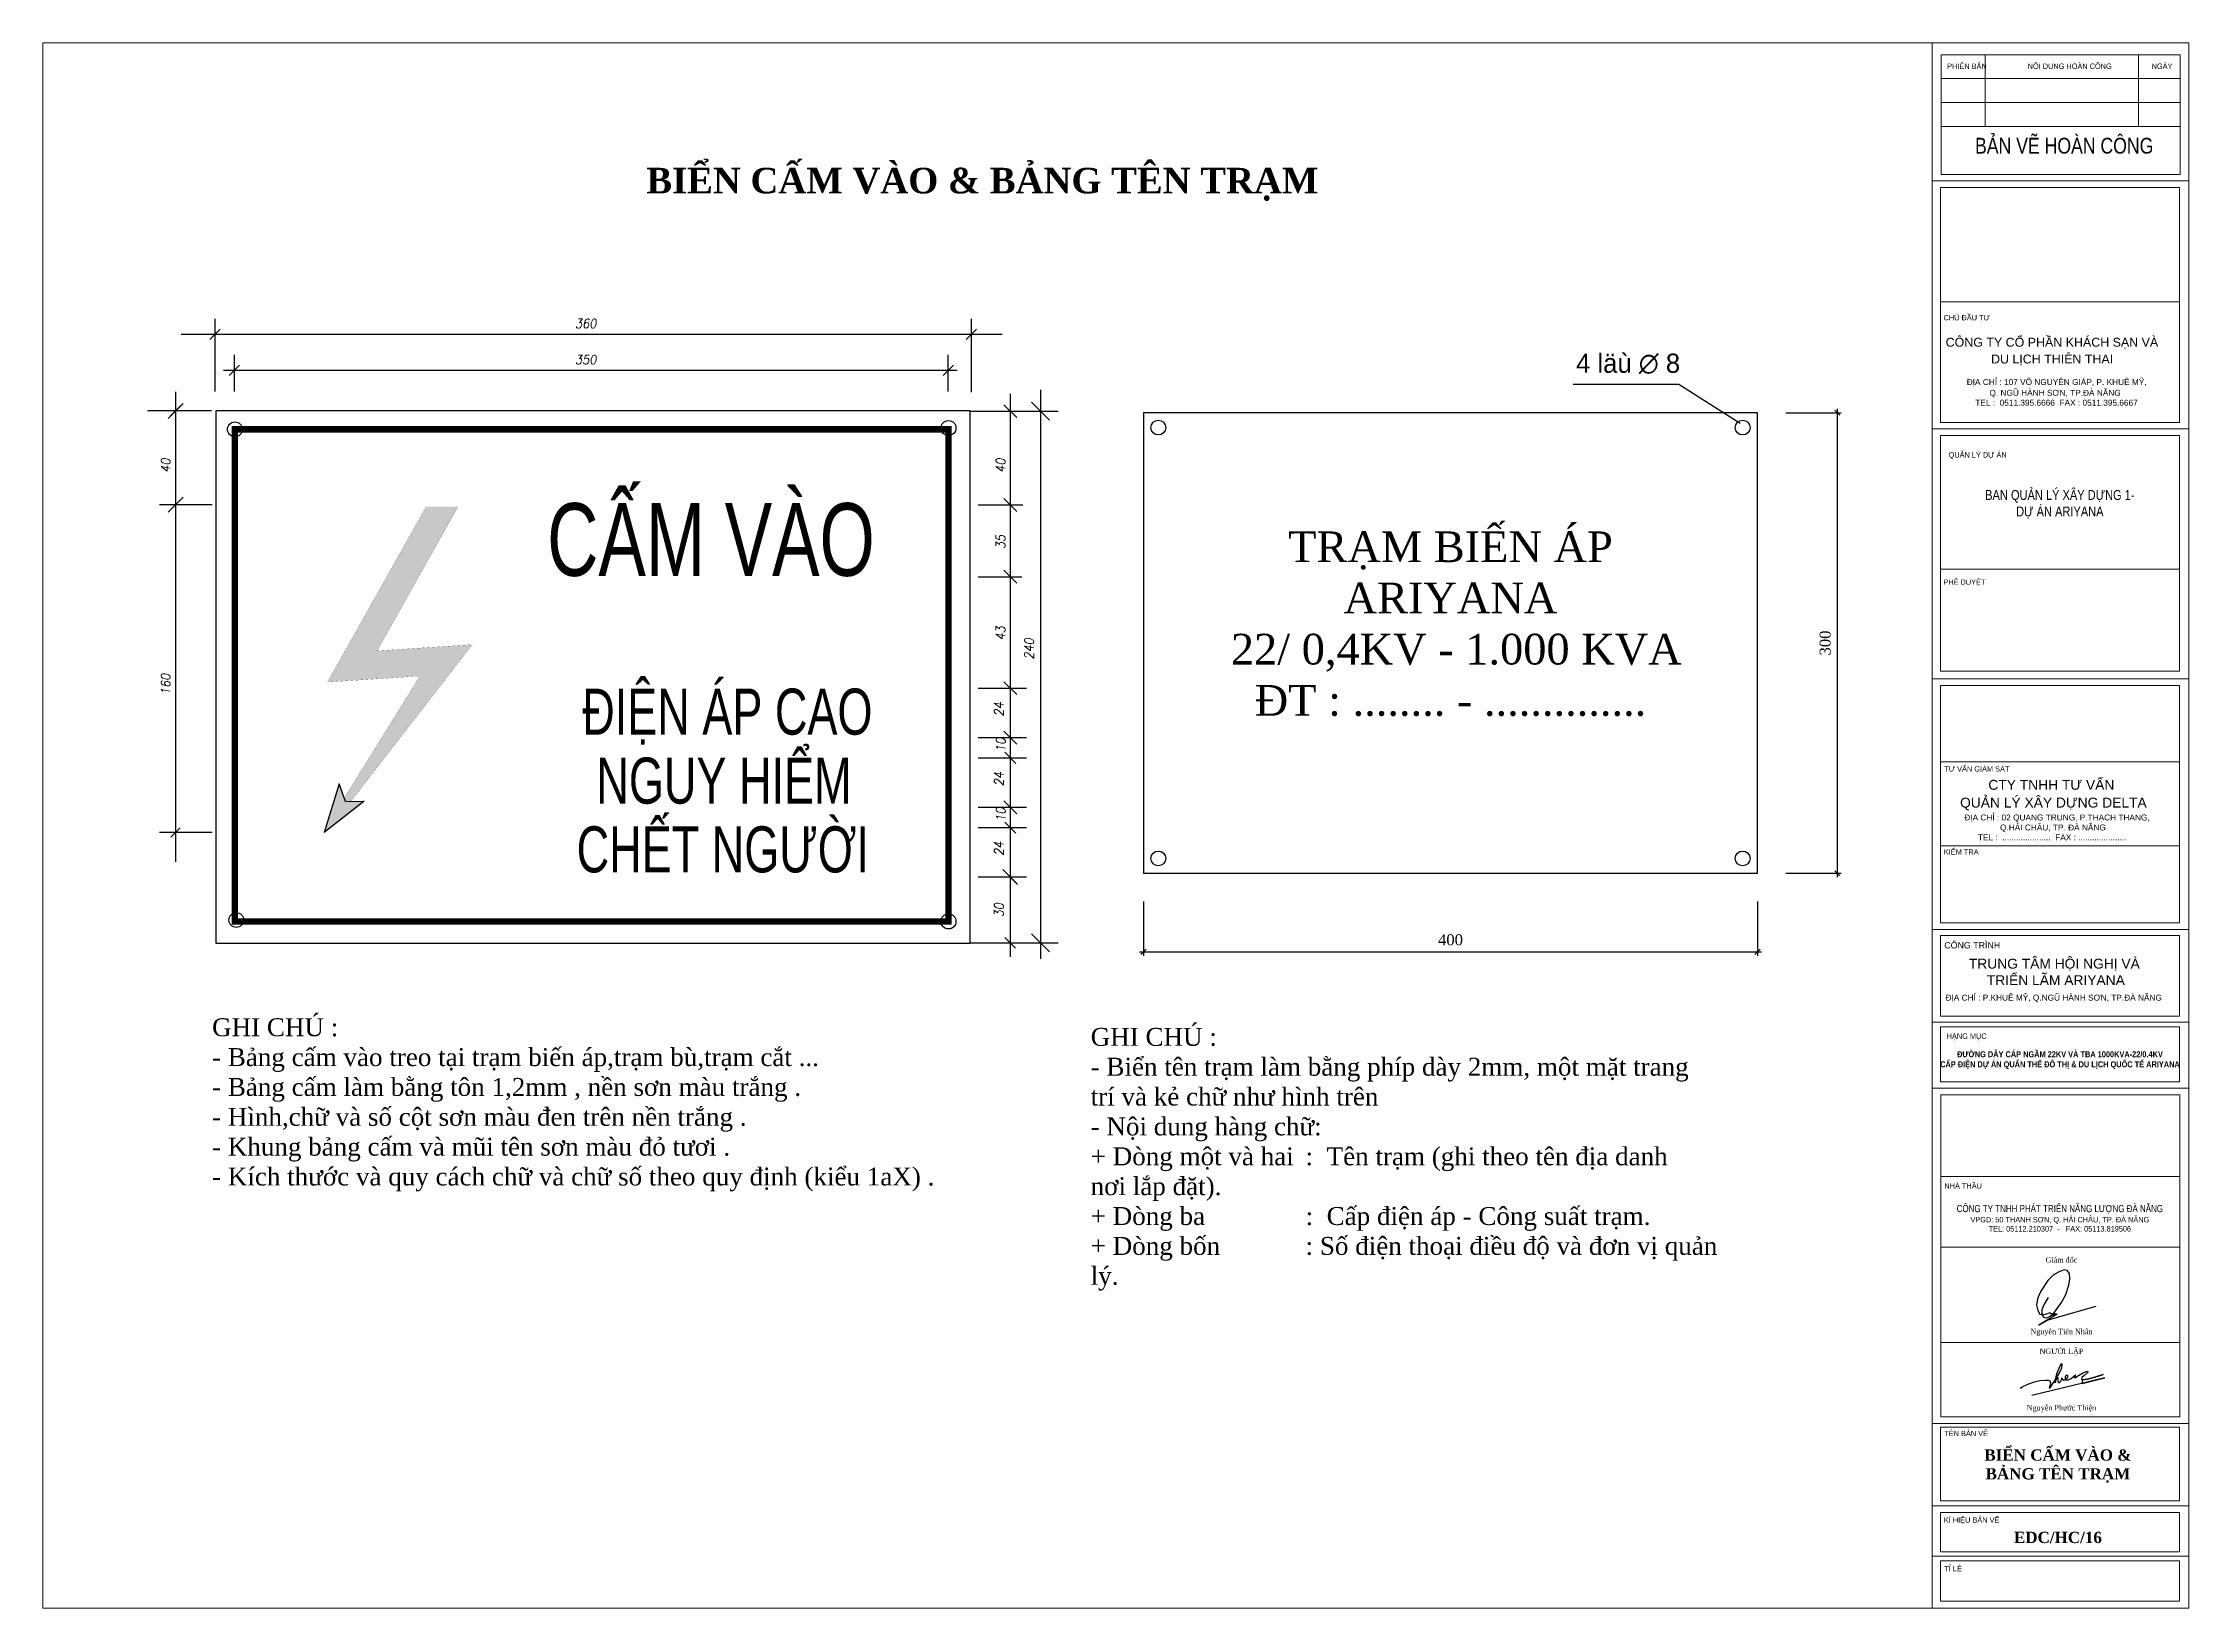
# Paper-space layout 'BIENCAM' of a CAD drawing. Header units: inches. Extents: x 12.02 to 21.55, y 0.1 to 7.04.
# The model-space entities are those that its viewports show. They can reach past a viewport. Long polylines and large blocks are cut down to what shows.
import ezdxf

# ---------------------------------------------------------------- set-up
doc = ezdxf.new("R2010")
doc.units = ezdxf.units.IN
doc.header["$MEASUREMENT"] = 0
doc.layers.add('0-CON', color=7, linetype='Continuous', lineweight=0)
for name, color, linetype in [('1. cot cao do', 6, 'TN-D300'), ('TEXT', 7, 'Continuous'), ('XA-TT1', 7, 'Continuous'), ('XA-TT2', 7, 'Continuous')]:
    doc.layers.add(name, color=color, linetype=linetype)
doc.styles.add('COM2', font='complex.shx', dxfattribs={"width": 0.9, "oblique": 10, "height": 2})
doc.styles.add('GHS', font='nghia5.shx', dxfattribs={"width": 0.8, "bigfont": 'bigfont.shx'})
doc.styles.get("Standard").update_dxf_attribs({"font": 'VNTIME_0.TTF', "height": 86})
doc.styles.add('TR', font='Vswicoln.ttf', dxfattribs={"height": 12.5})
doc.styles.add('TRA1', font='Vharial.ttf', dxfattribs={"height": 4})
doc.styles.add('TTILEBLOCK1', font='Vhelven.ttf')
doc.styles.add('TXT', font='txt.shx', dxfattribs={"width": 0.5})
doc.styles.add('VIET25', font='VNTIME_0.TTF', dxfattribs={"height": 2.5})
doc.linetypes.add('TN-D300', pattern='A,10,-0.64,["TN-D300",TXT,S=0.8,R=0,X=-0.1,Y=-0.4],-5.5', length=16.14)
doc.dimstyles.new('AT', dxfattribs={"dimscale": 0, "dimtxt": 150, "dimasz": 40, "dimexe": 30, "dimexo": 3.1, "dimgap": 50, "dimtad": 1, "dimzin": 12, "dimdsep": 46, "dimtxsty": 'Standard', "dimblk": 'OBLIQUE', "dimcen": 0.09, "dimdle": 30, "dimclrd": 8, "dimclre": 8, "dimclrt": 3, "dimadec": 0, "dimazin": 0, "dimtfac": 1, "dimtmove": 0, "dimatfit": 3, "dimldrblk": 'OBLIQUE', "dimfxl": 1, "dimtvp": 1, "dimtolj": 1, "dimtzin": 0, "dimarcsym": 0})

# ---------------------------------------------------------------- blocks, each defined once
blk = doc.blocks.new('A$C2EA612DB')
at = {"layer": 'TEXT', "color": 5, "lineweight": 30}
blk.add_lwpolyline([(205, 572), (154, 430), (136, 366), (134, 304), (145, 245), (172, 190), (214, 173), (255, 178), (305, 211), (374, 297), (479, 528), (535, 699), (557, 895), (550, 1023), (519, 1124), (466, 1171), (403, 1170), (316, 1116), (211, 1025), (129, 898), (38, 670), (13, 575), (0, 507), (11, 383), (55, 279), (108, 222), (159, 217), (242, 252), (301, 292), (311, 273), (338, 285), (340, 254), (374, 297), (359, 248), (407, 292), (409, 267), (444, 290), (131, 0), (288, 145), (1167, 597)], dxfattribs=at)
blk = doc.blocks.new('_OBLIQUE')
at = {"color": 0, "linetype": 'ByBlock'}
blk.add_line((-0.5, -0.5), (0.5, 0.5), dxfattribs=at)
blk = doc.blocks.new('*D525')
at = {"color": 8, "lineweight": -2}
for p, q in [((133320, -85651), (133753, -85651)), ((133723, -85621), (133723, -89281)), ((133320, -89251), (133753, -89251))]:
    blk.add_line(p, q, dxfattribs=at)
at = {"layer": 'Defpoints', "color": 0}
for p in [(133317, -85651), (133317, -89251), (133723, -89251)]:
    blk.add_point(p, dxfattribs=at)
at = {"color": 8, "lineweight": -2, "xscale": 40, "yscale": 40, "zscale": 40}
for p, rotation in [((133723, -85651), 90), ((133723, -89251), 270)]:
    blk.add_blockref('_OBLIQUE', p, dxfattribs=dict(at, rotation=rotation))
at = {"color": 3, "insert": (133629, -87451), "char_height": 86, "attachment_point": 5, "rotation": 90}
blk.add_mtext('\\A1;300', dxfattribs=at)
blk = doc.blocks.new('*D526')
at = {"layer": 'Defpoints', "color": 0}
for p in [(128300, -89468), (133100, -89468), (133100, -89865)]:
    blk.add_point(p, dxfattribs=at)
at = {"layer": 'XA-TT2', "color": 8, "lineweight": -2}
for p, q in [((128300, -89471), (128300, -89895)), ((133100, -89471), (133100, -89895)), ((128270, -89865), (133130, -89865))]:
    blk.add_line(p, q, dxfattribs=at)
at = {"layer": 'XA-TT2', "color": 8, "lineweight": -2, "xscale": 40, "yscale": 40, "zscale": 40, "rotation": 180}
blk.add_blockref('_OBLIQUE', (128300, -89865), dxfattribs=at)
at = {"layer": 'XA-TT2', "color": 8, "lineweight": -2, "xscale": 40, "yscale": 40, "zscale": 40}
blk.add_blockref('_OBLIQUE', (133100, -89865), dxfattribs=at)
at = {"layer": 'XA-TT2', "color": 3, "insert": (130700, -89771), "char_height": 86, "attachment_point": 5}
blk.add_mtext('\\A1;400', dxfattribs=at)

msp = doc.modelspace()

# ---------------------------------------------------------------- hatches: boundary and pattern name
at = {"layer": 'XA-TT2'}
for points in [[(123053.338, -87463.61), (122308.504, -87512.743), (122942.171, -86385.86), (122692.149, -86385.86), (121921.307, -87756.689), (122644.399, -87708.989), (122052.866, -88661.429), (122063.31, -88688.909), (122104.102, -88688.657)], [(122209.322, -88688.007), (122063.31, -88688.909), (122011.434, -88552.42), (121896.451, -88932.437)]]:
    msp.add_hatch(color=1, dxfattribs=at).paths.add_polyline_path(points)

# ---------------------------------------------------------------- linework, layer by layer
at = {"color": 8}
for p, q in [((131659.594, -85428.208), (132485.831, -85428.208)), ((132485.831, -85428.208), (132964.179, -85732.286))]:
    msp.add_line(p, q, dxfattribs=at)
at = {"const_width": 50}
msp.add_lwpolyline([(121197.513, -85781.085), (126775.763, -85781.085), (126775.763, -89627.384), (121197.513, -89627.384)], close=True, dxfattribs=at)
for centre in [(128415.561, -85767.169), (132983.996, -85767.169), (128415.561, -89134.865), (132983.996, -89134.865)]:
    msp.add_circle(centre, 57.761)
at = {"layer": 'XA-TT2', "color": 4}
for p, q in [((120776.66, -85038.119), (127195.903, -85038.119)), ((121042.556, -85485.872), (121042.556, -84918.119)), ((126954.388, -85489.854), (126954.388, -84918.119)), ((121193.335, -85485.872), (121193.335, -85200.005)), ((126773.598, -85485.872), (126773.598, -85200.005)), ((121109.169, -85320.005), (126843.422, -85320.005)), ((120733.836, -85488.212), (120733.836, -89160.128)), ((127258.161, -85502.789), (127258.161, -89905.027)), ((127493.945, -85473.635), (127493.945, -89919.604)), ((121014.294, -85637.307), (120515.15, -85637.307)), ((126947.1, -85639.119), (127632.179, -85639.119)), ((127035.96, -85639.119), (127439.449, -85639.119)), ((120733.836, -85842.609), (120733.836, -86655.658)), ((121011.009, -86370.53), (120607.52, -86370.53)), ((121020.93, -86370.53), (120613.836, -86370.53)), ((127006.437, -86372.343), (127356.478, -86372.343)), ((120733.836, -86485.7), (120733.836, -87298.749)), ((127006.437, -86932.76), (127350.162, -86932.76)), ((120733.836, -87367.663), (120733.836, -88180.712)), ((127006.437, -87804.055), (127384.477, -87804.055)), ((127006.437, -88189.91), (127384.477, -88189.91)), ((127006.437, -88348.722), (127384.477, -88348.722)), ((127006.437, -88734.577), (127384.477, -88734.577)), ((127006.437, -88893.389), (127384.477, -88893.389)), ((121020.93, -88932.437), (120607.52, -88932.437)), ((127006.437, -89279.244), (127384.477, -89279.244)), ((126947.1, -89794.807), (127632.179, -89794.807))]:
    msp.add_line(p, q, dxfattribs=at)
at = {"layer": 'XA-TT2', "color": 5}
for p, q in [((126944.896, -85637.307), (121048.823, -85637.307)), ((121048.823, -85637.307), (121048.823, -89796.433)), ((126944.896, -89796.433), (126944.896, -85637.307)), ((121048.823, -89796.433), (126944.896, -89796.433))]:
    msp.add_line(p, q, dxfattribs=at)
at = {"layer": 'XA-TT2', "color": 1}
for p, q in [((126771.205, -85786.046), (121193.335, -85786.046)), ((121193.335, -85786.046), (121193.335, -89623.136)), ((126771.205, -89623.136), (126771.205, -85786.046)), ((122011.434, -88552.42), (121896.451, -88932.437)), ((122063.31, -88688.909), (122011.434, -88552.42)), ((122209.322, -88688.007), (121896.451, -88932.437)), ((122063.31, -88688.909), (122209.322, -88688.007)), ((121193.335, -89623.136), (126771.205, -89623.136))]:
    msp.add_line(p, q, dxfattribs=at)
at = {"layer": 'XA-TT2', "color": 5}
msp.add_lwpolyline([(128299.778, -89251.017), (133099.778, -89251.017), (133099.778, -85651.017), (128299.778, -85651.017)], close=True, dxfattribs=at)
at = {"layer": 'XA-TT2', "color": 1, "const_width": 1}
for points in [[(122692.149, -86385.86), (121921.307, -87756.689), (122644.399, -87708.989), (122052.866, -88661.429)], [(122942.171, -86385.86), (122308.504, -87512.743), (123053.338, -87463.61), (122104.102, -88688.657)]]:
    msp.add_lwpolyline(points, dxfattribs=at)
at = {"layer": 'XA-TT2'}
for centre in [(121197.513, -85781.085), (126775.763, -85771.597), (121208.962, -89615.942), (126775.763, -89627.384)]:
    msp.add_circle(centre, 58.396, dxfattribs=at)

# ---------------------------------------------------------------- block references
at = {"layer": 'XA-TT2', "color": 4}
for p, xscale, yscale, zscale, rotation in [((121042.556, -85038.119), 80, 80, 80, 180), ((120733.836, -85637.307), -116.3636363635305, 116.3636363635305, 116.3636363636364, 90), ((120733.836, -85637.307), -116.3636363635305, 116.3636363635305, 116.3636363636364, 270), ((120733.836, -85637.307), -84.2105263157282, 84.2105263157282, 84.21052631578947, 90), ((120733.836, -85637.307), -72.18045112793334, 72.18045112793334, 72.18045112781954, 90), ((120733.836, -85637.307), -72.18045112793334, 72.18045112793334, 72.18045112781954, 270), ((120733.836, -85637.307), -72.18045112793334, 72.18045112793334, 72.18045112781954, 270), ((127258.161, -85639.119), 101.0526315789321, 101.0526315789321, 101.0526315789474, 270), ((127493.945, -85639.119), 140.487804877921, 140.487804877921, 140.4878048780488, 90), ((120733.836, -86370.53), -116.3636363635305, 116.3636363635305, 116.3636363636364, 90), ((120733.836, -86370.53), -84.2105263157282, 84.2105263157282, 84.21052631578947, 90), ((120733.836, -86370.53), -84.2105263157282, 84.2105263157282, 84.21052631578947, 270), ((120733.836, -86370.53), -84.2105263157282, 84.2105263157282, 84.21052631578947, 270), ((120733.836, -86370.53), -84.2105263157282, 84.2105263157282, 84.21052631578947, 90), ((127258.161, -86372.343), 101.0526315789321, 101.0526315789321, 101.0526315789474, 270), ((127258.161, -86932.76), 101.0526315789321, 101.0526315789321, 101.0526315789474, 270), ((127258.161, -87804.055), 101.0526315789321, 101.0526315789321, 101.0526315789474, 270), ((127258.161, -88189.91), 101.0526315789321, 101.0526315789321, 101.0526315789474, 270), ((127258.161, -88348.722), 86.61654135328718, 86.61654135328718, 86.61654135338345, 90), ((127258.161, -88348.722), 86.61654135328718, 86.61654135328718, 86.61654135338345, 90), ((127258.161, -88348.722), 86.61654135328718, 86.61654135328718, 86.61654135338345, 270), ((127258.161, -88348.722), 86.61654135328718, 86.61654135328718, 86.61654135338345, 90), ((127258.161, -88348.722), 86.61654135328718, 86.61654135328718, 86.61654135338345, 90), ((127258.161, -88348.722), 86.61654135328718, 86.61654135328718, 86.61654135338345, 270), ((127258.161, -88734.577), 101.0526315789321, 101.0526315789321, 101.0526315789474, 90), ((127258.161, -88734.577), 86.61654135328718, 86.61654135328718, 86.61654135338345, 90), ((127258.161, -88734.577), 86.61654135328718, 86.61654135328718, 86.61654135338345, 270), ((127258.161, -88734.577), 86.61654135328718, 86.61654135328718, 86.61654135338345, 270), ((127258.161, -88734.577), 72.18045112793334, 72.18045112793334, 72.18045112781954, 270), ((127258.161, -88734.577), 72.18045112793334, 72.18045112793334, 72.18045112781954, 90), ((120733.836, -88932.437), -72.18045112793334, 72.18045112793334, 72.18045112781954, 90), ((127258.161, -88893.389), 86.61654135328718, 86.61654135328718, 86.61654135338345, 270), ((127258.161, -88893.389), 86.61654135328718, 86.61654135328718, 86.61654135338345, 90), ((127258.161, -88893.389), 86.61654135328718, 86.61654135328718, 86.61654135338345, 90), ((127258.161, -88893.389), 86.61654135328718, 86.61654135328718, 86.61654135338345, 270), ((127258.161, -88893.389), 86.61654135328718, 86.61654135328718, 86.61654135338345, 90), ((127258.161, -88893.389), 86.61654135328718, 86.61654135328718, 86.61654135338345, 90), ((127258.161, -88893.389), 86.61654135328718, 86.61654135328718, 86.61654135338345, 270), ((127258.161, -88893.389), 86.61654135328718, 86.61654135328718, 86.61654135338345, 90), ((127258.161, -88893.389), 86.61654135328718, 86.61654135328718, 86.61654135338345, 90), ((127258.161, -89279.244), 116.3636363635305, 116.3636363635305, 116.3636363636364, 90), ((127258.161, -89279.244), 116.3636363635305, 116.3636363635305, 116.3636363636364, 270), ((127258.161, -89279.244), 101.0526315789321, 101.0526315789321, 101.0526315789474, 90), ((127258.161, -89279.244), 84.2105263157282, 84.2105263157282, 84.21052631578947, 270), ((127258.161, -89279.244), 72.18045112793334, 72.18045112793334, 72.18045112781954, 90), ((127258.161, -89279.244), 72.18045112793334, 72.18045112793334, 72.18045112781954, 90), ((127258.161, -89279.244), 72.18045112793334, 72.18045112793334, 72.18045112781954, 270), ((127258.161, -89793.58), 84.2105263157282, 84.2105263157282, 84.21052631578947, 90), ((127493.945, -89794.807), 140.487804877921, 140.487804877921, 140.4878048780488, 270), ((127258.161, -89793.58), 72.18045112793334, 72.18045112793334, 72.18045112781954, 90), ((127258.161, -89793.58), 72.18045112793334, 72.18045112793334, 72.18045112781954, 270)]:
    msp.add_blockref('_OBLIQUE', p, dxfattribs=dict(at, xscale=xscale, yscale=yscale, zscale=zscale, rotation=rotation))
at = {"layer": 'XA-TT2', "color": 4, "xscale": 80, "yscale": 80, "zscale": 80}
for p in [(126954.388, -85038.119), (121193.335, -85320.005), (126773.598, -85320.005)]:
    msp.add_blockref('_OBLIQUE', p, dxfattribs=at)

# ---------------------------------------------------------------- texts
at = {"attachment_point": 5}
for s, insert, char_height, width in [('{\\fTimes New Roman|b1|i0|c0|p18;BIỂN CẤM VÀO & BẢNG TÊN TRẠM}', (127040.137, -83867.08), 200, 12348.84513), ('{\\fTimes New Roman|b0|i0|c0|p18;TRẠM BIẾN ÁP \\PARIYANA\\P 22/ 0,4KV - 1.000 KVA\\P\\fTimes New Roman|b0|i0|c238|p18;Đ\\fTimes New Roman|b0|i0|c0|p18;T : ........ - ..............}', (130699.778, -87301.694), 240, 4800)]:
    msp.add_mtext(s, dxfattribs=dict(at, insert=insert, char_height=char_height, width=width))
at = {"insert": (131681.337, -85189.289), "char_height": 150, "width": 1500.2724, "attachment_point": 1, "style": 'TR'}
msp.add_mtext('4 läù {\\fSymbol|b0|i0|c2|p18;Æ} 8', dxfattribs=at)
at = {"layer": 'XA-TT2', "color": 5, "style": 'TRA1', "width": 0.7}
for s, height, p in [('cÊm vµo', 568, (123638.247, -86926.147)), ('®iÖn ¸p cao', 360, (123912.643, -88167.41)), ('nguy hiÓm', 360, (124023.271, -88706.485)), ('chÕt ng\xadêi', 360, (123868.947, -89243.891))]:
    msp.add_text(s, height=height, dxfattribs=at).set_placement(p)
at = {"layer": 'XA-TT2', "char_height": 72.1805, "attachment_point": 5, "style": 'COM2'}
for s, insert in [('360', (123940.157, -84954.767)), ('350', (123940.157, -85236.652))]:
    msp.add_mtext(s, dxfattribs=dict(at, insert=insert))
at = {"layer": 'XA-TT2', "char_height": 72.1805, "attachment_point": 5, "rotation": 90, "style": 'COM2'}
for s, insert in [('40', (120656.535, -86064.286)), ('40', (127182.673, -86064.286)), ('35', (127182.673, -86661.941)), ('43', (127182.673, -87376.211)), ('240', (127405.422, -87497.262)), ('160', (120656.535, -87774.187)), ('24', (127169.73, -87969.106)), ('10', (127184.468, -88247.52)), ('24', (127169.73, -88513.772)), ('10', (127184.468, -88792.187)), ('24', (127169.73, -89058.439)), ('30', (127169.73, -89539.478))]:
    msp.add_mtext(s, dxfattribs=dict(at, insert=insert))
at = {"layer": 'XA-TT2', "char_height": 140, "attachment_point": 1, "style": 'VIET25'}
for s, insert, width in [('{\\f.VnTimeH|b0|i0|c0|p34;ghi chó :\\P}- B¶ng cÊm vµo treo t¹i tr¹m biÕn ¸p,tr¹m bï,tr¹m c¾t ...\\P- B¶ng cÊm lµm b»ng t«n 1,2mm , nÒn s¬n mµu tr¾ng .\\P- H×nh,ch÷ vµ sè cét s¬n mµu ®en trªn nÒn tr¾ng .\\P- Khung b¶ng cÊm vµ mòi tªn s¬n mµu ®á t\xad¬i .\\P- KÝch th\xadíc vµ quy c¸ch ch÷ vµ ch÷ sè theo quy ®Þnh (kiÓu 1aX) .', (121018.881, -90384.008), 5628.83079), ('{\\f.VnTimeH|b0|i0|c0|p34;ghi chó :\\P}- BiÓn tªn tr¹m lµm b»ng phÝp dµy 2mm, mét mÆt trang trÝ vµ kÎ ch÷ nh\xad h×nh trªn\\P- Néi dung hµng ch÷:\\P+ Dßng mét vµ hai^I:  Tªn tr¹m (ghi theo tªn ®Þa danh n¬i l¾p ®Æt).\\P+ Dßng ba^I^I:  CÊp ®iÖn ¸p - C«ng suÊt tr¹m.\\P+ Dßng bèn^I^I: Sè ®iÖn tho¹i ®iÒu ®é vµ ®¬n vÞ qu¶n lý.', (127887.1, -90459.316), 4679.15488)]:
    msp.add_mtext(s, dxfattribs=dict(at, insert=insert, width=width))

# ---------------------------------------------------------------- dimensions: what is measured, and where the dimension line sits
dim = msp.add_aligned_dim(p1=(133317.209, -85651.017), p2=(133317.209, -89251.017), distance=405.589, text='300', dimstyle='AT', override={"dimscale": 1})
dim.commit()
dim.dimension.update_dxf_attribs({"geometry": '*D525', "text_midpoint": (133628.898, -87451.017)})
at = {"layer": 'XA-TT2'}
dim = msp.add_aligned_dim(p1=(128299.778, -89468.216), p2=(133099.778, -89468.216), distance=-396.691, text='400', dimstyle='AT', override={"dimscale": 1}, dxfattribs=at)
dim.commit()
dim.dimension.update_dxf_attribs({"geometry": '*D526', "text_midpoint": (130699.778, -89771.006)})

psp = doc.layouts.new('BIENCAM')

# ---------------------------------------------------------------- linework, layer by layer
at = {"color": 5, "lineweight": 30}
psp.add_lwpolyline([(20.8044, 1.0734), (20.8005, 1.0761), (20.8001, 1.0773), (20.8056, 1.0808), (20.8301, 1.0933), (20.8602, 1.1038), (20.8839, 1.1088), (20.907, 1.1116), (20.9214, 1.1116), (20.928, 1.1073), (20.9311, 1.1003), (20.9292, 1.0901), (20.9264, 1.0808), (20.9261, 1.0757), (20.9315, 1.0792), (20.9526, 1.1108), (20.9713, 1.1435), (20.9818, 1.1661), (20.9834, 1.1785), (20.9814, 1.184), (20.9767, 1.1813), (20.9682, 1.1634), (20.9592, 1.1423), (20.9537, 1.1193), (20.9534, 1.1084), (20.9518, 1.0995), (20.9545, 1.1113), (20.9592, 1.1184), (20.962, 1.122), (20.9638, 1.1222), (20.964, 1.1201), (20.964, 1.1072), (20.9651, 1.1024), (20.969, 1.0997), (20.973, 1.1016), (20.9785, 1.1084), (20.9819, 1.1217), (20.9848, 1.1153), (20.99, 1.1111), (20.9956, 1.1128), (21.0037, 1.1178), (21.0086, 1.1249), (21.0082, 1.1315), (21.003, 1.1334), (20.9991, 1.1307), (20.9964, 1.1269), (20.996, 1.1203), (20.997, 1.1161), (21.0014, 1.1126), (21.0065, 1.1114), (21.0227, 1.1188), (21.042, 1.135), (21.0389, 1.1285), (21.0381, 1.1232), (21.04, 1.1213), (21.0562, 1.1322), (21.0736, 1.1413), (21.0903, 1.1493), (21.0962, 1.1503), (21.0973, 1.1479), (21.0948, 1.143), (21.0788, 1.1298), (21.0708, 1.1221), (21.0694, 1.1162), (21.0715, 1.1127), (21.0961, 1.115), (21.1284, 1.1246), (21.1476, 1.1308), (21.1647, 1.1358), (21.1139, 1.1204), (21.0966, 1.1152), (21.0717, 1.1129), (21.0726, 1.0962), (21.1719, 1.1207), (20.8481, 1.0434)], dxfattribs=at)
at = {"layer": '0-CON'}
for p, q in [((12.0242, 0.1), (12.0242, 7.0428)), ((12.0242, 7.0428), (21.5453, 7.0428)), ((20.4061, 0.1), (20.4061, 7.0428)), ((20.4061, 7.0133), (20.4061, 0.1)), ((20.4061, 0.1), (20.4061, 7.0131)), ((20.4462, 6.9904), (20.4462, 6.4598)), ((20.4462, 6.9904), (21.5068, 6.9904)), ((20.641, 6.9904), (20.641, 6.672)), ((21.3224, 6.9904), (21.3224, 6.672)), ((21.5068, 6.9904), (21.5068, 6.4598)), ((21.5453, 7.0428), (21.5453, 0.1)), ((21.5453, 7.0428), (21.5453, 0.1)), ((20.4462, 6.8843), (21.5068, 6.8843)), ((20.4462, 6.7782), (21.5068, 6.7782)), ((20.4462, 6.672), (21.5068, 6.672)), ((20.4093, 6.4311), (21.5462, 6.4311)), ((20.4432, 5.8949), (20.4432, 6.4019)), ((20.4432, 6.4019), (21.5037, 6.4019)), ((20.4462, 6.4598), (21.5068, 6.4598)), ((20.4462, 6.4598), (21.5068, 6.4598)), ((21.5037, 6.4019), (21.5037, 5.8949)), ((20.4432, 6.0404), (20.4432, 5.3591)), ((21.5037, 5.3591), (21.5037, 6.0404)), ((21.5037, 5.8949), (20.4432, 5.8949)), ((20.4431, 5.3591), (21.5037, 5.3591)), ((20.4061, 5.3304), (21.5431, 5.3304)), ((20.4432, 4.7086), (20.4432, 5.3011)), ((20.4432, 5.3011), (21.5037, 5.3011)), ((21.5037, 5.3011), (21.5037, 4.7086)), ((20.4431, 4.9396), (20.4431, 4.6341)), ((20.4431, 4.9396), (20.4431, 4.2558)), ((21.5037, 4.9396), (21.5037, 4.2558)), ((21.5037, 4.7086), (20.4432, 4.7086)), ((20.4061, 4.2219), (21.5431, 4.2219)), ((20.4431, 4.2558), (21.5037, 4.2558)), ((20.4432, 3.8531), (20.4432, 4.1927)), ((20.4432, 4.1927), (21.5037, 4.1927)), ((21.5037, 4.1927), (21.5037, 3.8531)), ((20.4431, 3.8531), (21.5037, 3.8531)), ((20.4432, 3.8531), (20.4431, 3.5177)), ((21.5037, 3.8531), (20.4432, 3.8531)), ((21.5037, 3.8531), (21.5037, 3.5177)), ((20.4431, 3.5177), (20.4431, 3.1395)), ((20.4431, 3.4809), (21.5037, 3.4809)), ((20.4431, 3.4809), (21.5037, 3.4809)), ((21.5037, 3.5177), (21.5037, 3.1395)), ((20.4061, 3.1102), (21.5431, 3.1102)), ((20.4431, 3.1395), (21.5037, 3.1395)), ((20.4431, 3.0837), (21.5037, 3.0837)), ((20.4431, 3.0837), (20.4431, 2.7259)), ((21.5037, 3.0837), (21.5037, 2.7259)), ((20.4061, 2.6994), (21.5431, 2.6994)), ((20.4431, 2.7259), (21.5037, 2.7259)), ((20.4431, 2.6776), (21.5037, 2.6776)), ((20.4431, 2.6776), (20.4431, 2.4349)), ((21.5037, 2.6776), (21.5037, 2.4349)), ((20.4061, 2.4057), (21.5453, 2.4057)), ((20.4061, 2.4057), (21.5431, 2.4057)), ((20.4431, 2.4349), (21.5037, 2.4349)), ((20.4453, 2.015), (20.4453, 2.3765)), ((20.4453, 2.3765), (21.5059, 2.3765)), ((21.5059, 2.3765), (21.5059, 2.015)), ((20.4453, 2.015), (20.4453, 1.6698)), ((20.4453, 2.015), (21.5059, 2.015)), ((21.5059, 2.015), (20.4453, 2.015)), ((21.5059, 2.015), (21.5059, 1.6698)), ((20.4453, 1.7015), (21.5059, 1.7015)), ((20.4453, 1.6698), (20.4453, 0.9478)), ((21.5059, 1.6698), (21.5059, 0.9478)), ((20.4453, 1.2782), (21.5059, 1.2782)), ((20.4061, 0.9186), (21.5431, 0.9186)), ((20.4431, 0.9017), (20.4431, 0.5751)), ((20.4431, 0.9017), (21.5037, 0.9017)), ((20.4453, 0.9478), (21.5059, 0.9478)), ((21.5037, 0.9017), (21.5037, 0.5751)), ((20.4431, 0.5751), (21.5037, 0.5751)), ((20.4061, 0.5537), (21.5431, 0.5537)), ((20.4431, 0.5245), (21.5037, 0.5245)), ((20.4431, 0.5245), (20.4431, 0.3492)), ((21.5037, 0.5245), (21.5037, 0.3492)), ((20.4431, 0.4134), (20.4431, 0.3492)), ((21.5037, 0.4134), (21.5037, 0.3492)), ((20.4061, 0.3301), (21.5453, 0.3301)), ((20.4431, 0.3492), (21.5037, 0.3492)), ((20.4431, 0.3102), (20.4431, 0.1304)), ((20.4431, 0.3102), (21.5037, 0.3102)), ((21.5037, 0.3102), (21.5037, 0.1304)), ((21.5453, 0.1), (12.0242, 0.1)), ((20.4431, 0.1304), (21.5037, 0.1304))]:
    psp.add_line(p, q, dxfattribs=at)

# ---------------------------------------------------------------- block references
at = {"xscale": 0.0002250902708615378, "yscale": 0.0002250902708561819, "zscale": 0.000225090270844532, "rotation": 348.4517980889307}
psp.add_blockref('A$C2EA612DB', (20.8503, 1.3602), dxfattribs=at)

# ---------------------------------------------------------------- texts
at = {"layer": '1. cot cao do', "linetype": 'Continuous', "ltscale": 2, "style": 'GHS'}
for s, insert, char_height, width, attachment_point in [('{\\fArial|b0|i0|c0|p34;\\C0;PHIÊN BẢN}', (20.4729, 6.9515), 0.02436, 0.440339, 1), ('{\\fArial|b0|i0|c0|p34;\\C0;NỘI DUNG HOÀN CÔNG}', (20.8302, 6.9515), 0.02436, 0.440339, 1), ('{\\fArial|b0|i0|c0|p34;\\C0;NGÀY}', (21.3801, 6.9515), 0.02436, 0.440339, 1), ('{\\fArial|b0|i0|c0|p34;\\C0;BẢN VẼ HOÀN CÔNG }', (20.5967, 6.6219), 0.07, 0.832105, 1), ('{\\fArial|b0|i0|c0|p34;\\C0;QUẢN LÝ DỰ ÁN}', (20.4794, 5.2276), 0.02436, 0.440339, 1), ('{\\fArial|b0|i0|c0|p34;\\C0;BAN QUẢN LÝ XÂY DỰNG 1-\\PDỰ ÁN ARIYANA}', (20.9729, 4.9962), 0.043849, 0.934814, 5), ('{\\fArial|b0|i0|c0|p34;\\C0;HẠNG MỤC}', (20.5595, 2.634), 0.02436, 0.21219, 5), ('{\\fArial|b1|i0|c0|p34;\\C0;ĐƯỜNG DÂY CÁP NGẦM 22KV VÀ TBA 1000KVA-22/0.4KV\\PCẤP ĐIỆN DỰ ÁN QUẨN THỂ ĐÔ THỊ & DU LỊCH QUỐC TẾ ARIYANA}', (20.9734, 2.5305), 0.026796, 1.060573, 5), ('{\\fArial|b0|i0|c0|p34;\\H1.083x;\\C0;CÔNG TY TNHH PHÁT TRIỂN NĂNG LƯỢNG ĐÀ NẴNG\\H0.9231x;\\P\\H0.8336x;VPGD: 50 THANH SƠN, Q. HẢI CHÂU, TP. ĐÀ NẴNG\\PTEL: 05112.210307  -   FAX: 05113.819506}', (20.9729, 1.8289), 0.029233, 0.934814, 5), ('{\\fTimes New Roman|b0|i0|c0|p18;\\C0;Giám đốc}', (20.9801, 1.6444), 0.024487, 0.939662, 5), ('{\\fTimes New Roman|b0|i0|c0|p18;\\C0;Nguyễn Tiến Nhân}', (20.9801, 1.3226), 0.024487, 0.939662, 5), ('{\\fTimes New Roman|b0|i0|c0|p18;\\C0;NGƯỜI LẬP}', (20.9801, 1.2358), 0.024487, 0.939662, 5), ('{\\fTimes New Roman|b0|i0|c0|p18;\\C0;Nguyễn Phước Thiện}', (20.9801, 0.9847), 0.024487, 0.939662, 5)]:
    psp.add_mtext(s, dxfattribs=dict(at, insert=insert, char_height=char_height, width=width, attachment_point=attachment_point))
at = {"layer": 'TEXT', "linetype": 'Continuous', "style": 'TTILEBLOCK1', "width": 1}
for s, height, p in [('CHUÛ ÑAÀU TÖ', 0.023377, (20.4569, 5.8122)), ('COÂNG TY COÅ PHAÀN KHAÙCH SAÏN VAØ', 0.039448, (20.4662, 5.6953)), ('DU LÒCH THIEÂN THAI', 0.039448, (20.6675, 5.6209)), ('ÑÒA CHÆ : 107 VOÕ NGUYEÂN GIAÙP, P. KHUEÂ MYÕ,', 0.026299, (20.5597, 5.5252)), ('TEL :  0511.395.6666  FAX : 0511.395.6667', 0.026299, (20.5976, 5.4338)), ('Q. NGUÕ HAØNH SÔN, TP.ÑAØ NAÜNG', 0.026299, (20.6605, 5.4776)), ('PHEÂ DUYEÄT', 0.023377, (20.456, 4.6392)), ('TÖ VAÁN GIAÙM SAÙT', 0.023377, (20.4601, 3.8108)), ('CTY TNHH TÖ VAÁN', 0.043831, (20.6556, 3.7299)), (' QUAÛN LYÙ XAÂY DÖÏNG DELTA', 0.043831, (20.5132, 3.6509)), ('ÑÒA CHÆ : 02 QUANG TRUNG, P.THAÏCH THANG,', 0.026299, (20.5489, 3.5938)), ('TEL :  .....................  FAX : .....................', 0.026299, (20.6094, 3.5056)), ('Q.HAÛI CHAÂU, TP. ÑAØ NAÜNG', 0.026299, (20.7074, 3.5494)), ('KIEÅM TRA', 0.02338, (20.4583, 3.4424)), ('COÂNG TRÌNH', 0.028052, (20.4601, 3.026)), ('TRUNG TAÂM HOÄI NGHÒ VAØ', 0.043831, (20.5692, 2.9365)), ('TRIEÅN LAÕM ARIYANA', 0.043831, (20.6489, 2.8635)), ('ÑÒA CHÆ : P.KHUEÂ MYÕ, Q.NGUÕ HAØNH SÔN, TP.ÑAØ NAÜNG', 0.026299, (20.4655, 2.7946)), ('NHAØ THAÀU', 0.02338, (20.4603, 1.961)), ('TEÂN BAÛN VEÕ', 0.023377, (20.4601, 0.8627)), ('KÍ HIEÄU BAÛN VEÕ', 0.023377, (20.4581, 0.479)), ('TÆ LEÄ', 0.02338, (20.4601, 0.263))]:
    psp.add_text(s, height=height, dxfattribs=at).set_placement(p)
at = {"layer": 'XA-TT1', "color": 0, "linetype": 'ByBlock', "lineweight": 25, "char_height": 0.05, "width": 0.950056, "attachment_point": 5}
for s, insert in [('{\\fTimes New Roman|b1|i0|c0|p18;BIỂN CẤM VÀO & \\PBẢNG TÊN TRẠM}', (20.9642, 0.7297)), ('{\\fTimes New Roman|b1|i0|c0|p18;EDC/HC/16}', (20.9642, 0.413))]:
    psp.add_mtext(s, dxfattribs=dict(at, insert=insert))

# ---------------------------------------------------------------- viewports
at = {"layer": '0'}
psp.add_viewport(center=(16.2152, 3.5714), size=(8.3819, 6.942837), view_center_point=(127080.7596, -88877.3335), view_height=12232.25359, dxfattribs=at)

doc.saveas('drawing.dxf')
